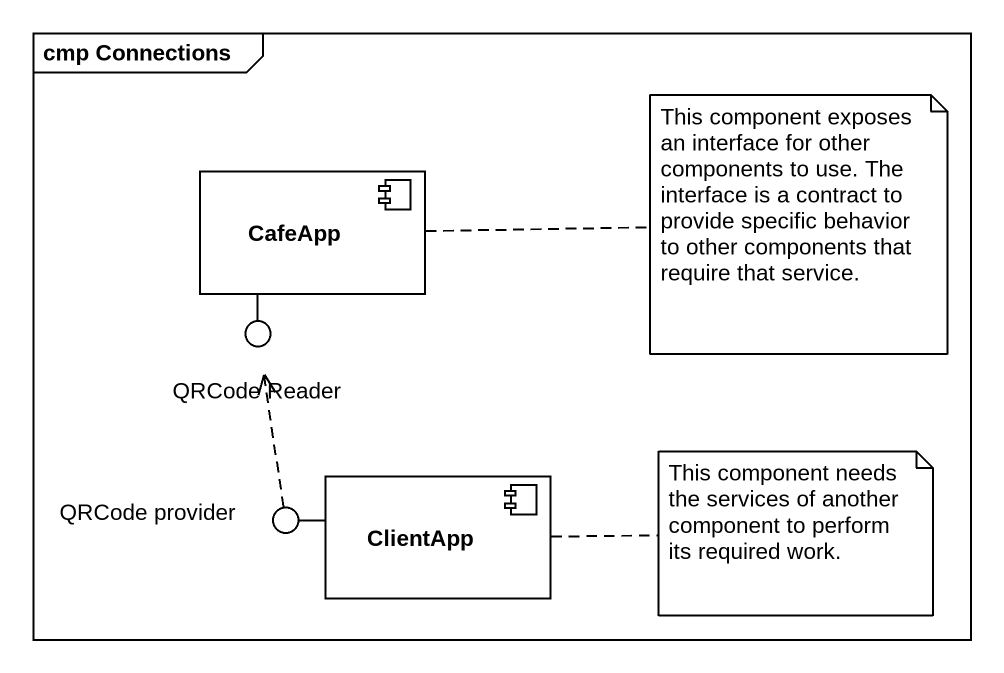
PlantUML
@startuml
mainframe cmp Connections
component CafeApp
() "QRCode Reader" as QRCode_Reader
component ClientApp
() "QRCode provider" as QRCode_provider
CafeApp -- QRCode_Reader
ClientApp -left- QRCode_provider
QRCode_provider .up.> QRCode_Reader
note right of CafeApp : This component exposes an interface for other components to use. The interface is a contract to provide specific behavior to other components that require that service.
note right of ClientApp : This component needs the services of another component to perform its required work.
@enduml
